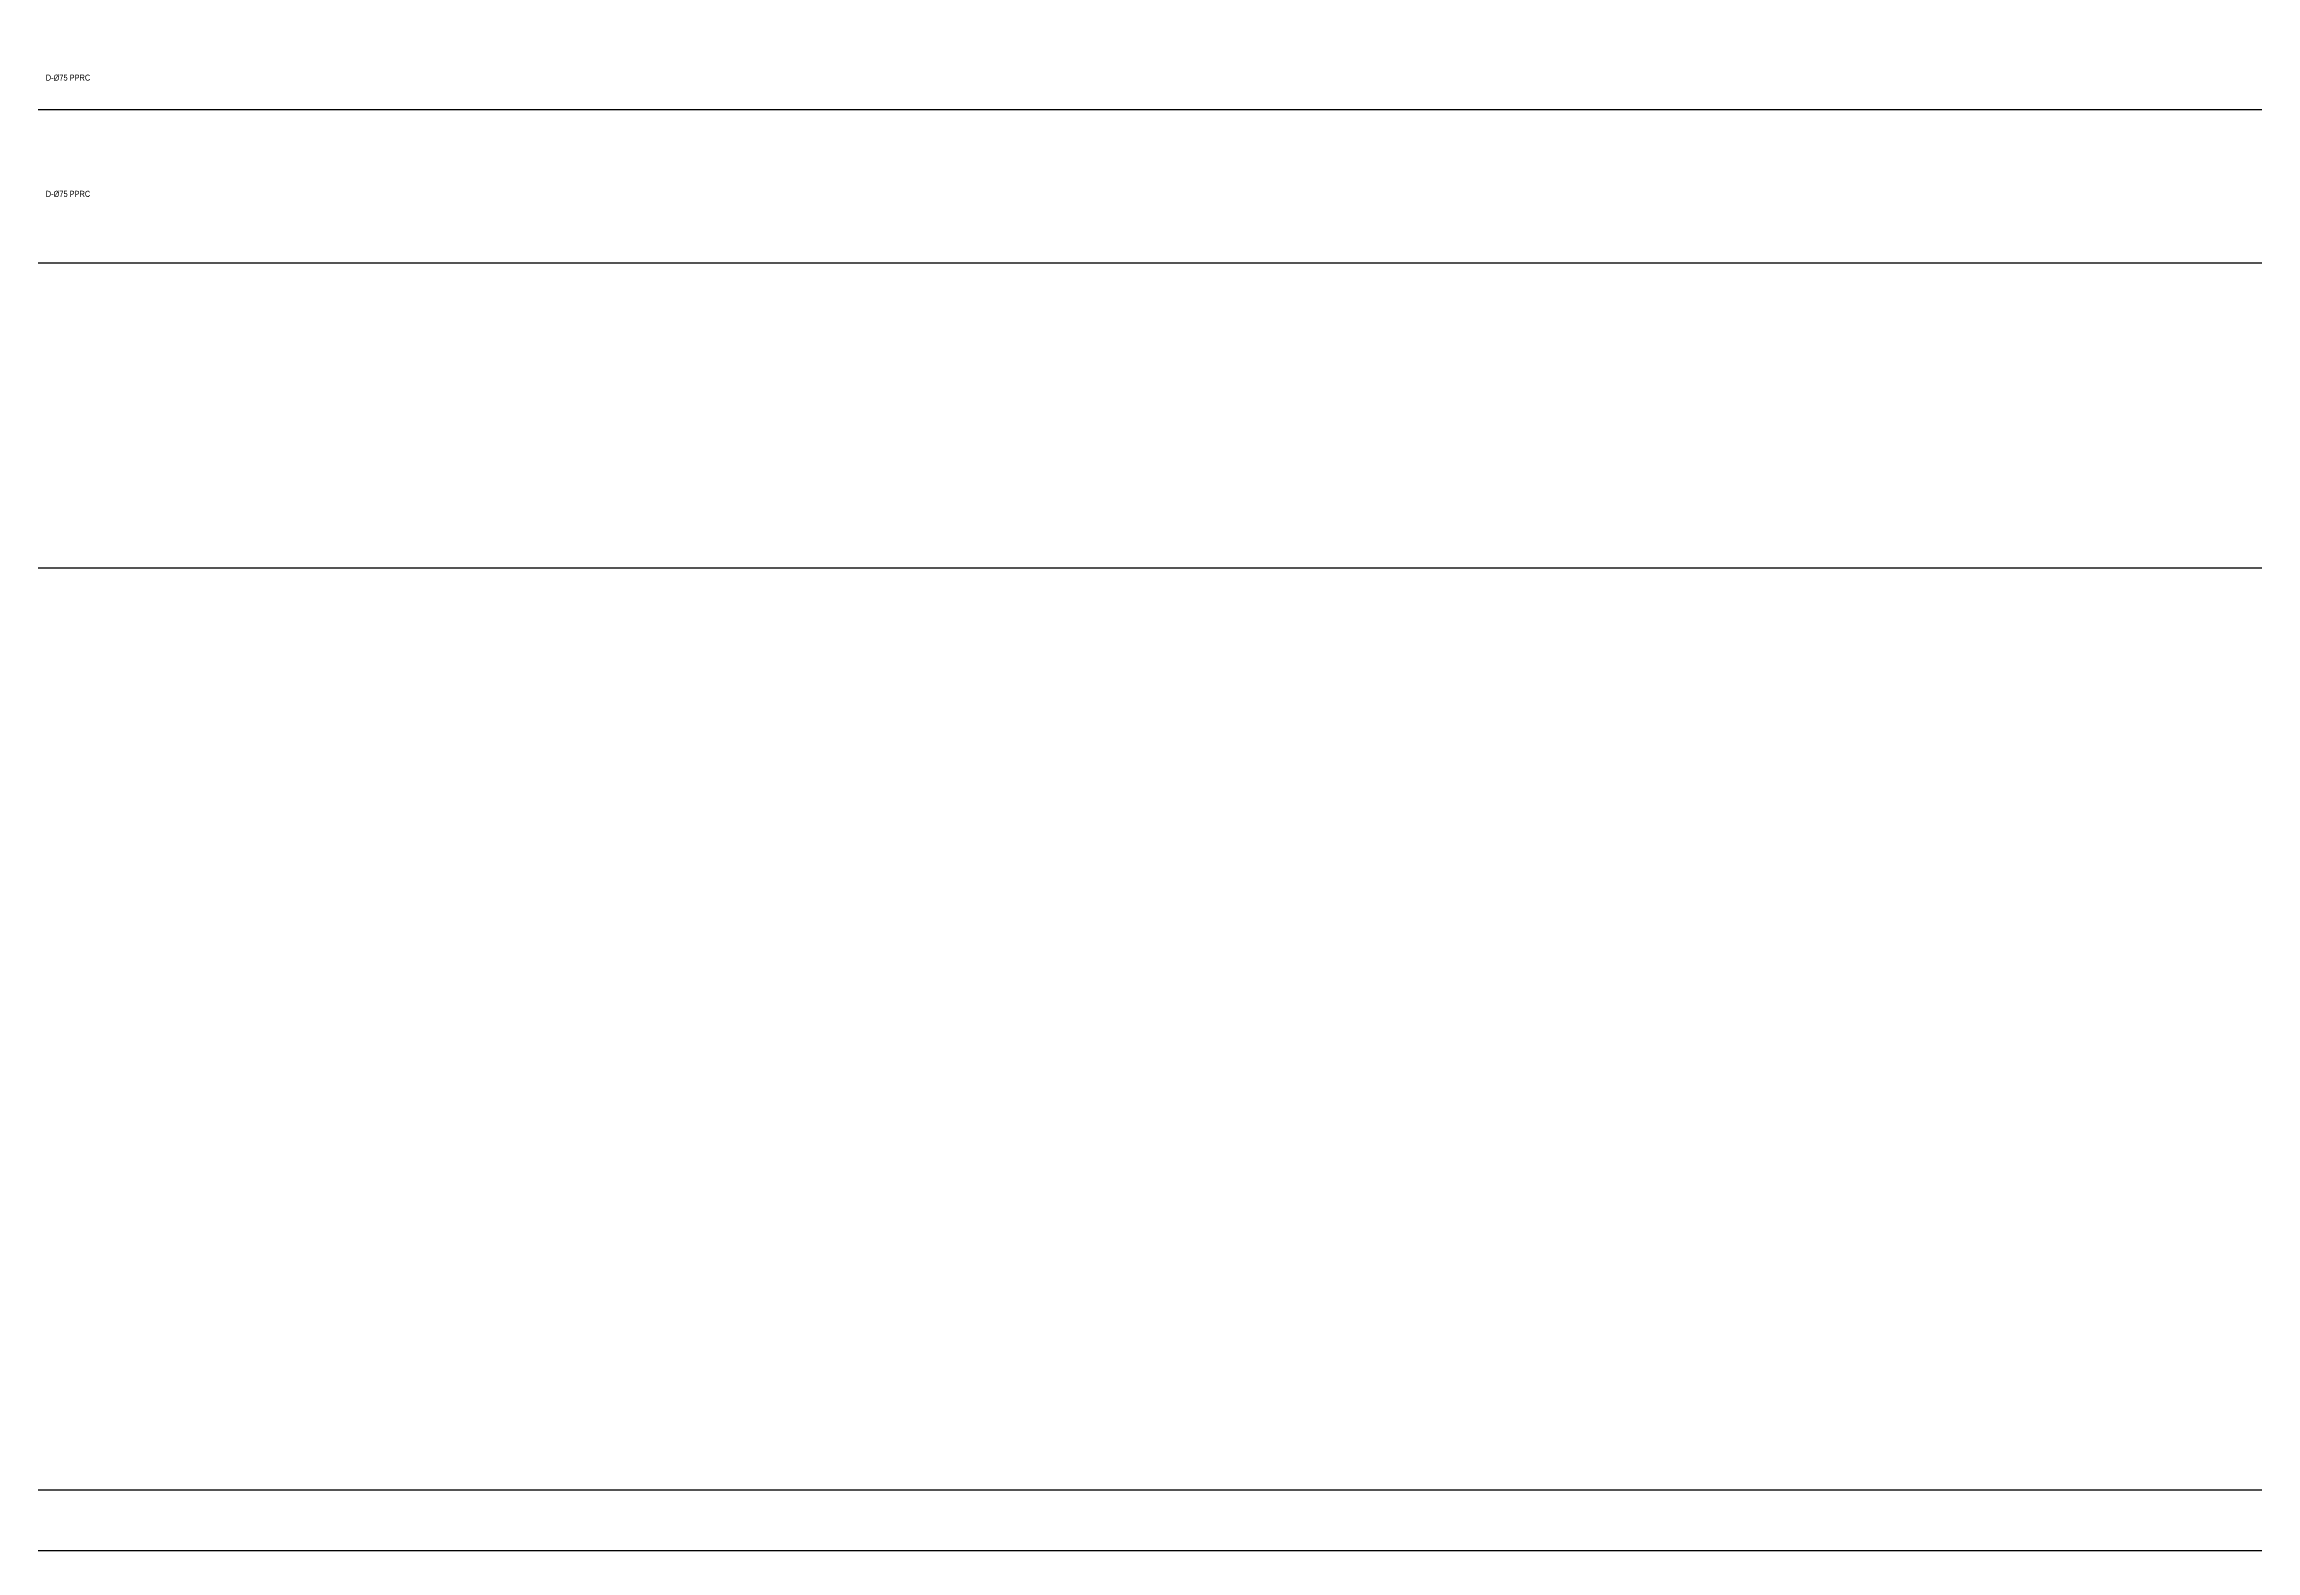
# Model space of a CAD drawing. Header units: centimetres. Extents: x -8730 to 48594, y -13 to 19987.
# Drawn here: x 26653 to 33945, y -13 to 4954 of the extents above; entities that cross this region are included whole.
import ezdxf

# ---------------------------------------------------------------- set-up
doc = ezdxf.new("R2010")
doc.units = ezdxf.units.CM
doc.header["$MEASUREMENT"] = 0
doc.layers.add('1-BASLIK', color=53, linetype='Continuous', lineweight=25)
doc.layers.add('T-DTEXT', color=9, linetype='Continuous')
doc.layers.add('T-TEXT', color=85, linetype='Continuous')
doc.styles.add('LUCIDASANS', font='arial.ttf', dxfattribs={"width": 0.8})

msp = doc.modelspace()

# ---------------------------------------------------------------- linework, layer by layer
at = {"layer": '1-BASLIK'}
for points in [[(-8730.1, -12.9), (-8730.1, 19987.1), (48593.9, 19987.1), (48593.9, -12.9)], [(45693.9, 187.1), (-8530.1, 187.1), (-8530.1, 19787.1), (45693.9, 19787.1)], [(-6103.8, 9120.4), (37956, 9120.4), (37956, 3226.7), (-6103.8, 3226.7)]]:
    msp.add_lwpolyline(points, close=True, dxfattribs=at)
at = {"layer": 'T-TEXT', "color": 7}
for p, q in [((-5138.2, 4738.4), (36595.3, 4738.4)), ((-5138.2, 4233.4), (36595.3, 4233.4))]:
    msp.add_line(p, q, dxfattribs=at)

# ---------------------------------------------------------------- texts
at = {"layer": 'T-DTEXT', "style": 'LUCIDASANS', "width": 0.8}
for p in [(26658.5, 4833.6), (26658.5, 4450.4)]:
    msp.add_text('D-%%C75 PPRC', height=20, dxfattribs=at).set_placement(p)

doc.saveas('drawing.dxf')
